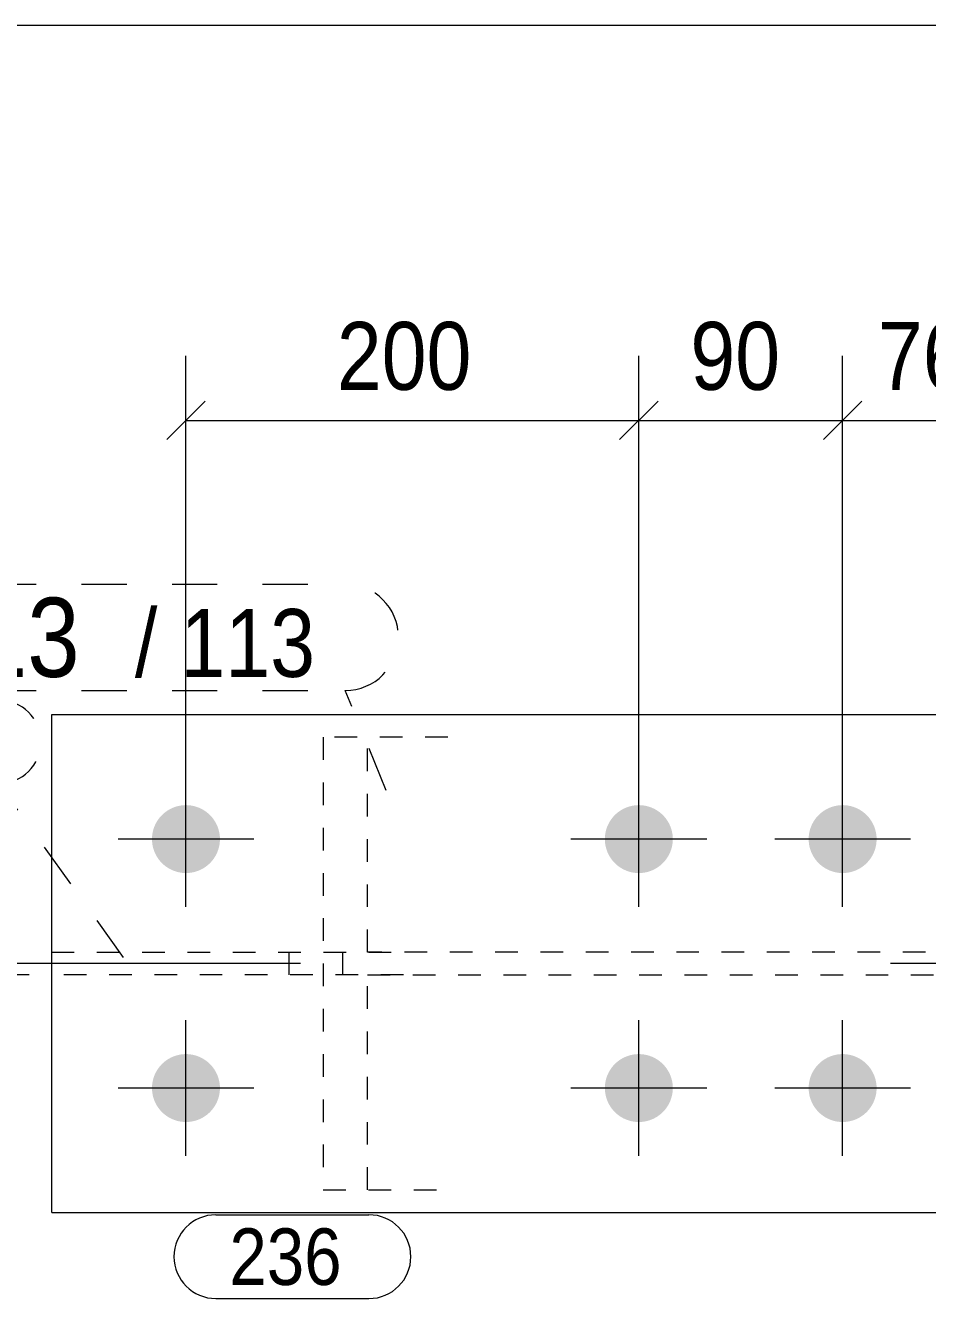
# Model space of a CAD drawing. Header units: millimetres. Extents: x 2 to 579, y 1 to 825.
# Drawn here: x 209.7 to 249.6, y 768.7 to 825 of the extents above; entities that cross this region are included whole.
import ezdxf

# ---------------------------------------------------------------- set-up
doc = ezdxf.new("R2010")
doc.units = ezdxf.units.MM
for name, pattern in [('XKITLINE00', [0]), ('XKITLINE01', [4, 1, -1, 1, -1]), ('XKITLINE02', [4, 2, -2]), ('XKITLINE03', [6, 3, -1, 1, -1])]:
    doc.linetypes.add(name, pattern=pattern)
for name, color, linetype, lineweight in [('Bolt', 3, 'Continuous', 0), ('Dimensions', 7, 'Continuous', 0), ('DrawingSheet', 5, 'Continuous', 0), ('Part', 2, 'Continuous', 0), ('PartMark', 7, 'Continuous', 0)]:
    doc.layers.add(name, color=color, linetype=linetype, lineweight=lineweight)
doc.styles.add('ARIAL', font='ARIAL.TTF')

# ---------------------------------------------------------------- blocks, each defined once
blk = doc.blocks.new('*A100')
at = {"layer": 'Bolt'}
for points in [[(216.797, 787.55), (216.76, 787.552), (216.723, 787.554), (216.687, 787.557), (216.65, 787.561), (216.614, 787.566), (216.577, 787.572), (216.541, 787.579), (216.505, 787.586), (216.469, 787.595), (216.434, 787.604), (216.398, 787.615), (216.363, 787.626), (216.328, 787.638), (216.294, 787.651), (216.26, 787.664), (216.226, 787.679), (216.192, 787.694), (216.159, 787.71), (216.127, 787.727), (216.094, 787.745), (216.063, 787.763), (216.031, 787.783), (216, 787.803), (215.97, 787.824), (215.94, 787.845), (215.911, 787.867), (215.882, 787.89), (215.854, 787.914), (215.826, 787.939), (215.799, 787.964), (215.773, 787.989), (215.747, 788.016), (215.722, 788.043), (215.698, 788.07), (215.674, 788.098), (215.651, 788.127), (215.629, 788.156), (215.607, 788.186), (215.587, 788.217), (215.567, 788.248), (215.547, 788.279), (215.529, 788.311), (215.511, 788.343), (215.494, 788.376), (215.478, 788.409), (215.462, 788.442), (215.448, 788.476), (215.434, 788.51), (215.421, 788.545), (215.409, 788.579), (215.398, 788.615), (215.388, 788.65), (215.379, 788.686), (215.37, 788.721), (215.363, 788.757), (215.356, 788.794), (215.35, 788.83), (215.345, 788.866), (215.341, 788.903), (215.338, 788.94), (215.336, 788.976), (215.334, 789.013), (215.334, 789.05), (215.334, 789.087), (215.336, 789.124), (215.338, 789.16), (215.341, 789.197), (215.345, 789.234), (215.35, 789.27), (215.356, 789.306), (215.363, 789.343), (215.37, 789.379), (215.379, 789.414), (215.388, 789.45), (215.398, 789.485), (215.409, 789.521), (215.421, 789.555), (215.434, 789.59), (215.448, 789.624), (215.462, 789.658), (215.478, 789.691), (215.494, 789.724), (215.511, 789.757), (215.529, 789.789), (215.547, 789.821), (215.567, 789.852), (215.587, 789.883), (215.607, 789.914), (215.629, 789.944), (215.651, 789.973), (215.674, 790.002), (215.698, 790.03), (215.722, 790.057), (215.747, 790.084), (215.773, 790.111), (215.799, 790.136), (215.826, 790.161), (215.854, 790.186), (215.882, 790.21), (215.911, 790.233), (215.94, 790.255), (215.97, 790.276), (216, 790.297), (216.031, 790.317), (216.063, 790.337), (216.094, 790.355), (216.127, 790.373), (216.159, 790.39), (216.192, 790.406), (216.226, 790.421), (216.26, 790.436), (216.294, 790.449), (216.328, 790.462), (216.363, 790.474), (216.398, 790.485), (216.434, 790.496), (216.469, 790.505), (216.505, 790.514), (216.541, 790.521), (216.577, 790.528), (216.614, 790.534), (216.65, 790.539), (216.687, 790.543), (216.723, 790.546), (216.76, 790.548), (216.797, 790.55), (216.834, 790.55), (216.871, 790.55), (216.907, 790.548), (216.944, 790.546), (216.981, 790.543), (217.017, 790.539), (217.054, 790.534), (217.09, 790.528), (217.126, 790.521), (217.162, 790.514), (217.198, 790.505), (217.234, 790.496), (217.269, 790.485), (217.304, 790.474), (217.339, 790.462), (217.374, 790.449), (217.408, 790.436), (217.442, 790.421), (217.475, 790.406), (217.508, 790.39), (217.541, 790.373), (217.573, 790.355), (217.605, 790.337), (217.636, 790.317), (217.667, 790.297), (217.697, 790.276), (217.727, 790.255), (217.757, 790.233), (217.785, 790.21), (217.814, 790.186), (217.841, 790.161), (217.868, 790.136), (217.894, 790.111), (217.92, 790.084), (217.945, 790.057), (217.97, 790.03), (217.993, 790.002), (218.016, 789.973), (218.039, 789.944), (218.06, 789.914), (218.081, 789.883), (218.101, 789.852), (218.12, 789.821), (218.139, 789.789), (218.157, 789.757), (218.174, 789.724), (218.19, 789.691), (218.205, 789.658), (218.22, 789.624), (218.233, 789.59), (218.246, 789.555), (218.258, 789.521), (218.269, 789.485), (218.279, 789.45), (218.289, 789.414), (218.297, 789.379), (218.305, 789.343), (218.312, 789.306), (218.318, 789.27), (218.323, 789.234), (218.327, 789.197), (218.33, 789.16), (218.332, 789.124), (218.333, 789.087), (218.334, 789.05), (218.333, 789.013), (218.332, 788.976), (218.33, 788.94), (218.327, 788.903), (218.323, 788.866), (218.318, 788.83), (218.312, 788.794), (218.305, 788.757), (218.297, 788.721), (218.289, 788.686), (218.279, 788.65), (218.269, 788.615), (218.258, 788.579), (218.246, 788.545), (218.233, 788.51), (218.22, 788.476), (218.205, 788.442), (218.19, 788.409), (218.174, 788.376), (218.157, 788.343), (218.139, 788.311), (218.12, 788.279), (218.101, 788.248), (218.081, 788.217), (218.06, 788.186), (218.039, 788.156), (218.016, 788.127), (217.993, 788.098), (217.97, 788.07), (217.945, 788.043), (217.92, 788.016), (217.894, 787.989), (217.868, 787.964), (217.841, 787.939), (217.814, 787.914), (217.785, 787.89), (217.757, 787.867), (217.727, 787.845), (217.697, 787.824), (217.667, 787.803), (217.636, 787.783), (217.605, 787.763), (217.573, 787.745), (217.541, 787.727), (217.508, 787.71), (217.475, 787.694), (217.442, 787.679), (217.408, 787.664), (217.374, 787.651), (217.339, 787.638), (217.304, 787.626), (217.269, 787.615), (217.234, 787.604), (217.198, 787.595), (217.162, 787.586), (217.126, 787.579), (217.09, 787.572), (217.054, 787.566), (217.017, 787.561), (216.981, 787.557), (216.944, 787.554), (216.907, 787.552), (216.871, 787.55), (216.834, 787.55)], [(236.797, 787.55), (236.76, 787.552), (236.723, 787.554), (236.687, 787.557), (236.65, 787.561), (236.614, 787.566), (236.577, 787.572), (236.541, 787.579), (236.505, 787.586), (236.469, 787.595), (236.434, 787.604), (236.398, 787.615), (236.363, 787.626), (236.328, 787.638), (236.294, 787.651), (236.26, 787.664), (236.226, 787.679), (236.192, 787.694), (236.159, 787.71), (236.127, 787.727), (236.094, 787.745), (236.063, 787.763), (236.031, 787.783), (236, 787.803), (235.97, 787.824), (235.94, 787.845), (235.911, 787.867), (235.882, 787.89), (235.854, 787.914), (235.826, 787.939), (235.799, 787.964), (235.773, 787.989), (235.747, 788.016), (235.722, 788.043), (235.698, 788.07), (235.674, 788.098), (235.651, 788.127), (235.629, 788.156), (235.607, 788.186), (235.587, 788.217), (235.567, 788.248), (235.547, 788.279), (235.529, 788.311), (235.511, 788.343), (235.494, 788.376), (235.478, 788.409), (235.462, 788.442), (235.448, 788.476), (235.434, 788.51), (235.421, 788.545), (235.409, 788.579), (235.398, 788.615), (235.388, 788.65), (235.379, 788.686), (235.37, 788.721), (235.363, 788.757), (235.356, 788.794), (235.35, 788.83), (235.345, 788.866), (235.341, 788.903), (235.338, 788.94), (235.336, 788.976), (235.334, 789.013), (235.334, 789.05), (235.334, 789.087), (235.336, 789.124), (235.338, 789.16), (235.341, 789.197), (235.345, 789.234), (235.35, 789.27), (235.356, 789.306), (235.363, 789.343), (235.37, 789.379), (235.379, 789.414), (235.388, 789.45), (235.398, 789.485), (235.409, 789.521), (235.421, 789.555), (235.434, 789.59), (235.448, 789.624), (235.462, 789.658), (235.478, 789.691), (235.494, 789.724), (235.511, 789.757), (235.529, 789.789), (235.547, 789.821), (235.567, 789.852), (235.587, 789.883), (235.607, 789.914), (235.629, 789.944), (235.651, 789.973), (235.674, 790.002), (235.698, 790.03), (235.722, 790.057), (235.747, 790.084), (235.773, 790.111), (235.799, 790.136), (235.826, 790.161), (235.854, 790.186), (235.882, 790.21), (235.911, 790.233), (235.94, 790.255), (235.97, 790.276), (236, 790.297), (236.031, 790.317), (236.063, 790.337), (236.094, 790.355), (236.127, 790.373), (236.159, 790.39), (236.192, 790.406), (236.226, 790.421), (236.26, 790.436), (236.294, 790.449), (236.328, 790.462), (236.363, 790.474), (236.398, 790.485), (236.434, 790.496), (236.469, 790.505), (236.505, 790.514), (236.541, 790.521), (236.577, 790.528), (236.614, 790.534), (236.65, 790.539), (236.687, 790.543), (236.723, 790.546), (236.76, 790.548), (236.797, 790.55), (236.834, 790.55), (236.871, 790.55), (236.907, 790.548), (236.944, 790.546), (236.981, 790.543), (237.017, 790.539), (237.054, 790.534), (237.09, 790.528), (237.126, 790.521), (237.162, 790.514), (237.198, 790.505), (237.234, 790.496), (237.269, 790.485), (237.304, 790.474), (237.339, 790.462), (237.374, 790.449), (237.408, 790.436), (237.442, 790.421), (237.475, 790.406), (237.508, 790.39), (237.541, 790.373), (237.573, 790.355), (237.605, 790.337), (237.636, 790.317), (237.667, 790.297), (237.697, 790.276), (237.727, 790.255), (237.757, 790.233), (237.785, 790.21), (237.814, 790.186), (237.841, 790.161), (237.868, 790.136), (237.894, 790.111), (237.92, 790.084), (237.945, 790.057), (237.97, 790.03), (237.993, 790.002), (238.016, 789.973), (238.039, 789.944), (238.06, 789.914), (238.081, 789.883), (238.101, 789.852), (238.12, 789.821), (238.139, 789.789), (238.157, 789.757), (238.174, 789.724), (238.19, 789.691), (238.205, 789.658), (238.22, 789.624), (238.233, 789.59), (238.246, 789.555), (238.258, 789.521), (238.269, 789.485), (238.279, 789.45), (238.289, 789.414), (238.297, 789.379), (238.305, 789.343), (238.312, 789.306), (238.318, 789.27), (238.323, 789.234), (238.327, 789.197), (238.33, 789.16), (238.332, 789.124), (238.333, 789.087), (238.334, 789.05), (238.333, 789.013), (238.332, 788.976), (238.33, 788.94), (238.327, 788.903), (238.323, 788.866), (238.318, 788.83), (238.312, 788.794), (238.305, 788.757), (238.297, 788.721), (238.289, 788.686), (238.279, 788.65), (238.269, 788.615), (238.258, 788.579), (238.246, 788.545), (238.233, 788.51), (238.22, 788.476), (238.205, 788.442), (238.19, 788.409), (238.174, 788.376), (238.157, 788.343), (238.139, 788.311), (238.12, 788.279), (238.101, 788.248), (238.081, 788.217), (238.06, 788.186), (238.039, 788.156), (238.016, 788.127), (237.993, 788.098), (237.97, 788.07), (237.945, 788.043), (237.92, 788.016), (237.894, 787.989), (237.868, 787.964), (237.841, 787.939), (237.814, 787.914), (237.785, 787.89), (237.757, 787.867), (237.727, 787.845), (237.697, 787.824), (237.667, 787.803), (237.636, 787.783), (237.605, 787.763), (237.573, 787.745), (237.541, 787.727), (237.508, 787.71), (237.475, 787.694), (237.442, 787.679), (237.408, 787.664), (237.374, 787.651), (237.339, 787.638), (237.304, 787.626), (237.269, 787.615), (237.234, 787.604), (237.198, 787.595), (237.162, 787.586), (237.126, 787.579), (237.09, 787.572), (237.054, 787.566), (237.017, 787.561), (236.981, 787.557), (236.944, 787.554), (236.907, 787.552), (236.871, 787.55), (236.834, 787.55)], [(245.797, 787.55), (245.76, 787.552), (245.723, 787.554), (245.687, 787.557), (245.65, 787.561), (245.614, 787.566), (245.577, 787.572), (245.541, 787.579), (245.505, 787.586), (245.469, 787.595), (245.434, 787.604), (245.398, 787.615), (245.363, 787.626), (245.328, 787.638), (245.294, 787.651), (245.26, 787.664), (245.226, 787.679), (245.192, 787.694), (245.159, 787.71), (245.127, 787.727), (245.094, 787.745), (245.063, 787.763), (245.031, 787.783), (245, 787.803), (244.97, 787.824), (244.94, 787.845), (244.911, 787.867), (244.882, 787.89), (244.854, 787.914), (244.826, 787.939), (244.799, 787.964), (244.773, 787.989), (244.747, 788.016), (244.722, 788.043), (244.698, 788.07), (244.674, 788.098), (244.651, 788.127), (244.629, 788.156), (244.607, 788.186), (244.587, 788.217), (244.567, 788.248), (244.547, 788.279), (244.529, 788.311), (244.511, 788.343), (244.494, 788.376), (244.478, 788.409), (244.462, 788.442), (244.448, 788.476), (244.434, 788.51), (244.421, 788.545), (244.409, 788.579), (244.398, 788.615), (244.388, 788.65), (244.379, 788.686), (244.37, 788.721), (244.363, 788.757), (244.356, 788.794), (244.35, 788.83), (244.345, 788.866), (244.341, 788.903), (244.338, 788.94), (244.336, 788.976), (244.334, 789.013), (244.334, 789.05), (244.334, 789.087), (244.336, 789.124), (244.338, 789.16), (244.341, 789.197), (244.345, 789.234), (244.35, 789.27), (244.356, 789.306), (244.363, 789.343), (244.37, 789.379), (244.379, 789.414), (244.388, 789.45), (244.398, 789.485), (244.409, 789.521), (244.421, 789.555), (244.434, 789.59), (244.448, 789.624), (244.462, 789.658), (244.478, 789.691), (244.494, 789.724), (244.511, 789.757), (244.529, 789.789), (244.547, 789.821), (244.567, 789.852), (244.587, 789.883), (244.607, 789.914), (244.629, 789.944), (244.651, 789.973), (244.674, 790.002), (244.698, 790.03), (244.722, 790.057), (244.747, 790.084), (244.773, 790.111), (244.799, 790.136), (244.826, 790.161), (244.854, 790.186), (244.882, 790.21), (244.911, 790.233), (244.94, 790.255), (244.97, 790.276), (245, 790.297), (245.031, 790.317), (245.063, 790.337), (245.094, 790.355), (245.127, 790.373), (245.159, 790.39), (245.192, 790.406), (245.226, 790.421), (245.26, 790.436), (245.294, 790.449), (245.328, 790.462), (245.363, 790.474), (245.398, 790.485), (245.434, 790.496), (245.469, 790.505), (245.505, 790.514), (245.541, 790.521), (245.577, 790.528), (245.614, 790.534), (245.65, 790.539), (245.687, 790.543), (245.723, 790.546), (245.76, 790.548), (245.797, 790.55), (245.834, 790.55), (245.871, 790.55), (245.907, 790.548), (245.944, 790.546), (245.981, 790.543), (246.017, 790.539), (246.054, 790.534), (246.09, 790.528), (246.126, 790.521), (246.162, 790.514), (246.198, 790.505), (246.234, 790.496), (246.269, 790.485), (246.304, 790.474), (246.339, 790.462), (246.374, 790.449), (246.408, 790.436), (246.442, 790.421), (246.475, 790.406), (246.508, 790.39), (246.541, 790.373), (246.573, 790.355), (246.605, 790.337), (246.636, 790.317), (246.667, 790.297), (246.697, 790.276), (246.727, 790.255), (246.757, 790.233), (246.785, 790.21), (246.814, 790.186), (246.841, 790.161), (246.868, 790.136), (246.894, 790.111), (246.92, 790.084), (246.945, 790.057), (246.97, 790.03), (246.993, 790.002), (247.016, 789.973), (247.039, 789.944), (247.06, 789.914), (247.081, 789.883), (247.101, 789.852), (247.12, 789.821), (247.139, 789.789), (247.157, 789.757), (247.174, 789.724), (247.19, 789.691), (247.205, 789.658), (247.22, 789.624), (247.233, 789.59), (247.246, 789.555), (247.258, 789.521), (247.269, 789.485), (247.279, 789.45), (247.289, 789.414), (247.297, 789.379), (247.305, 789.343), (247.312, 789.306), (247.318, 789.27), (247.323, 789.234), (247.327, 789.197), (247.33, 789.16), (247.332, 789.124), (247.333, 789.087), (247.334, 789.05), (247.333, 789.013), (247.332, 788.976), (247.33, 788.94), (247.327, 788.903), (247.323, 788.866), (247.318, 788.83), (247.312, 788.794), (247.305, 788.757), (247.297, 788.721), (247.289, 788.686), (247.279, 788.65), (247.269, 788.615), (247.258, 788.579), (247.246, 788.545), (247.233, 788.51), (247.22, 788.476), (247.205, 788.442), (247.19, 788.409), (247.174, 788.376), (247.157, 788.343), (247.139, 788.311), (247.12, 788.279), (247.101, 788.248), (247.081, 788.217), (247.06, 788.186), (247.039, 788.156), (247.016, 788.127), (246.993, 788.098), (246.97, 788.07), (246.945, 788.043), (246.92, 788.016), (246.894, 787.989), (246.868, 787.964), (246.841, 787.939), (246.814, 787.914), (246.785, 787.89), (246.757, 787.867), (246.727, 787.845), (246.697, 787.824), (246.667, 787.803), (246.636, 787.783), (246.605, 787.763), (246.573, 787.745), (246.541, 787.727), (246.508, 787.71), (246.475, 787.694), (246.442, 787.679), (246.408, 787.664), (246.374, 787.651), (246.339, 787.638), (246.304, 787.626), (246.269, 787.615), (246.234, 787.604), (246.198, 787.595), (246.162, 787.586), (246.126, 787.579), (246.09, 787.572), (246.054, 787.566), (246.017, 787.561), (245.981, 787.557), (245.944, 787.554), (245.907, 787.552), (245.871, 787.55), (245.834, 787.55)], [(216.797, 776.55), (216.76, 776.552), (216.723, 776.554), (216.687, 776.557), (216.65, 776.561), (216.614, 776.566), (216.577, 776.572), (216.541, 776.579), (216.505, 776.586), (216.469, 776.595), (216.434, 776.604), (216.398, 776.615), (216.363, 776.626), (216.328, 776.638), (216.294, 776.651), (216.26, 776.664), (216.226, 776.679), (216.192, 776.694), (216.159, 776.71), (216.127, 776.727), (216.094, 776.745), (216.063, 776.763), (216.031, 776.783), (216, 776.803), (215.97, 776.824), (215.94, 776.845), (215.911, 776.867), (215.882, 776.89), (215.854, 776.914), (215.826, 776.939), (215.799, 776.964), (215.773, 776.989), (215.747, 777.016), (215.722, 777.043), (215.698, 777.07), (215.674, 777.098), (215.651, 777.127), (215.629, 777.156), (215.607, 777.186), (215.587, 777.217), (215.567, 777.248), (215.547, 777.279), (215.529, 777.311), (215.511, 777.343), (215.494, 777.376), (215.478, 777.409), (215.462, 777.442), (215.448, 777.476), (215.434, 777.51), (215.421, 777.545), (215.409, 777.579), (215.398, 777.615), (215.388, 777.65), (215.379, 777.686), (215.37, 777.721), (215.363, 777.757), (215.356, 777.794), (215.35, 777.83), (215.345, 777.866), (215.341, 777.903), (215.338, 777.94), (215.336, 777.976), (215.334, 778.013), (215.334, 778.05), (215.334, 778.087), (215.336, 778.124), (215.338, 778.16), (215.341, 778.197), (215.345, 778.234), (215.35, 778.27), (215.356, 778.306), (215.363, 778.343), (215.37, 778.379), (215.379, 778.414), (215.388, 778.45), (215.398, 778.485), (215.409, 778.521), (215.421, 778.555), (215.434, 778.59), (215.448, 778.624), (215.462, 778.658), (215.478, 778.691), (215.494, 778.724), (215.511, 778.757), (215.529, 778.789), (215.547, 778.821), (215.567, 778.852), (215.587, 778.883), (215.607, 778.914), (215.629, 778.944), (215.651, 778.973), (215.674, 779.002), (215.698, 779.03), (215.722, 779.057), (215.747, 779.084), (215.773, 779.111), (215.799, 779.136), (215.826, 779.161), (215.854, 779.186), (215.882, 779.21), (215.911, 779.233), (215.94, 779.255), (215.97, 779.276), (216, 779.297), (216.031, 779.317), (216.063, 779.337), (216.094, 779.355), (216.127, 779.373), (216.159, 779.39), (216.192, 779.406), (216.226, 779.421), (216.26, 779.436), (216.294, 779.449), (216.328, 779.462), (216.363, 779.474), (216.398, 779.485), (216.434, 779.496), (216.469, 779.505), (216.505, 779.514), (216.541, 779.521), (216.577, 779.528), (216.614, 779.534), (216.65, 779.539), (216.687, 779.543), (216.723, 779.546), (216.76, 779.548), (216.797, 779.55), (216.834, 779.55), (216.871, 779.55), (216.907, 779.548), (216.944, 779.546), (216.981, 779.543), (217.017, 779.539), (217.054, 779.534), (217.09, 779.528), (217.126, 779.521), (217.162, 779.514), (217.198, 779.505), (217.234, 779.496), (217.269, 779.485), (217.304, 779.474), (217.339, 779.462), (217.374, 779.449), (217.408, 779.436), (217.442, 779.421), (217.475, 779.406), (217.508, 779.39), (217.541, 779.373), (217.573, 779.355), (217.605, 779.337), (217.636, 779.317), (217.667, 779.297), (217.697, 779.276), (217.727, 779.255), (217.757, 779.233), (217.785, 779.21), (217.814, 779.186), (217.841, 779.161), (217.868, 779.136), (217.894, 779.111), (217.92, 779.084), (217.945, 779.057), (217.97, 779.03), (217.993, 779.002), (218.016, 778.973), (218.039, 778.944), (218.06, 778.914), (218.081, 778.883), (218.101, 778.852), (218.12, 778.821), (218.139, 778.789), (218.157, 778.757), (218.174, 778.724), (218.19, 778.691), (218.205, 778.658), (218.22, 778.624), (218.233, 778.59), (218.246, 778.555), (218.258, 778.521), (218.269, 778.485), (218.279, 778.45), (218.289, 778.414), (218.297, 778.379), (218.305, 778.343), (218.312, 778.306), (218.318, 778.27), (218.323, 778.234), (218.327, 778.197), (218.33, 778.16), (218.332, 778.124), (218.333, 778.087), (218.334, 778.05), (218.333, 778.013), (218.332, 777.976), (218.33, 777.94), (218.327, 777.903), (218.323, 777.866), (218.318, 777.83), (218.312, 777.794), (218.305, 777.757), (218.297, 777.721), (218.289, 777.686), (218.279, 777.65), (218.269, 777.615), (218.258, 777.579), (218.246, 777.545), (218.233, 777.51), (218.22, 777.476), (218.205, 777.442), (218.19, 777.409), (218.174, 777.376), (218.157, 777.343), (218.139, 777.311), (218.12, 777.279), (218.101, 777.248), (218.081, 777.217), (218.06, 777.186), (218.039, 777.156), (218.016, 777.127), (217.993, 777.098), (217.97, 777.07), (217.945, 777.043), (217.92, 777.016), (217.894, 776.989), (217.868, 776.964), (217.841, 776.939), (217.814, 776.914), (217.785, 776.89), (217.757, 776.867), (217.727, 776.845), (217.697, 776.824), (217.667, 776.803), (217.636, 776.783), (217.605, 776.763), (217.573, 776.745), (217.541, 776.727), (217.508, 776.71), (217.475, 776.694), (217.442, 776.679), (217.408, 776.664), (217.374, 776.651), (217.339, 776.638), (217.304, 776.626), (217.269, 776.615), (217.234, 776.604), (217.198, 776.595), (217.162, 776.586), (217.126, 776.579), (217.09, 776.572), (217.054, 776.566), (217.017, 776.561), (216.981, 776.557), (216.944, 776.554), (216.907, 776.552), (216.871, 776.55), (216.834, 776.55)], [(236.797, 776.55), (236.76, 776.552), (236.723, 776.554), (236.687, 776.557), (236.65, 776.561), (236.614, 776.566), (236.577, 776.572), (236.541, 776.579), (236.505, 776.586), (236.469, 776.595), (236.434, 776.604), (236.398, 776.615), (236.363, 776.626), (236.328, 776.638), (236.294, 776.651), (236.26, 776.664), (236.226, 776.679), (236.192, 776.694), (236.159, 776.71), (236.127, 776.727), (236.094, 776.745), (236.063, 776.763), (236.031, 776.783), (236, 776.803), (235.97, 776.824), (235.94, 776.845), (235.911, 776.867), (235.882, 776.89), (235.854, 776.914), (235.826, 776.939), (235.799, 776.964), (235.773, 776.989), (235.747, 777.016), (235.722, 777.043), (235.698, 777.07), (235.674, 777.098), (235.651, 777.127), (235.629, 777.156), (235.607, 777.186), (235.587, 777.217), (235.567, 777.248), (235.547, 777.279), (235.529, 777.311), (235.511, 777.343), (235.494, 777.376), (235.478, 777.409), (235.462, 777.442), (235.448, 777.476), (235.434, 777.51), (235.421, 777.545), (235.409, 777.579), (235.398, 777.615), (235.388, 777.65), (235.379, 777.686), (235.37, 777.721), (235.363, 777.757), (235.356, 777.794), (235.35, 777.83), (235.345, 777.866), (235.341, 777.903), (235.338, 777.94), (235.336, 777.976), (235.334, 778.013), (235.334, 778.05), (235.334, 778.087), (235.336, 778.124), (235.338, 778.16), (235.341, 778.197), (235.345, 778.234), (235.35, 778.27), (235.356, 778.306), (235.363, 778.343), (235.37, 778.379), (235.379, 778.414), (235.388, 778.45), (235.398, 778.485), (235.409, 778.521), (235.421, 778.555), (235.434, 778.59), (235.448, 778.624), (235.462, 778.658), (235.478, 778.691), (235.494, 778.724), (235.511, 778.757), (235.529, 778.789), (235.547, 778.821), (235.567, 778.852), (235.587, 778.883), (235.607, 778.914), (235.629, 778.944), (235.651, 778.973), (235.674, 779.002), (235.698, 779.03), (235.722, 779.057), (235.747, 779.084), (235.773, 779.111), (235.799, 779.136), (235.826, 779.161), (235.854, 779.186), (235.882, 779.21), (235.911, 779.233), (235.94, 779.255), (235.97, 779.276), (236, 779.297), (236.031, 779.317), (236.063, 779.337), (236.094, 779.355), (236.127, 779.373), (236.159, 779.39), (236.192, 779.406), (236.226, 779.421), (236.26, 779.436), (236.294, 779.449), (236.328, 779.462), (236.363, 779.474), (236.398, 779.485), (236.434, 779.496), (236.469, 779.505), (236.505, 779.514), (236.541, 779.521), (236.577, 779.528), (236.614, 779.534), (236.65, 779.539), (236.687, 779.543), (236.723, 779.546), (236.76, 779.548), (236.797, 779.55), (236.834, 779.55), (236.871, 779.55), (236.907, 779.548), (236.944, 779.546), (236.981, 779.543), (237.017, 779.539), (237.054, 779.534), (237.09, 779.528), (237.126, 779.521), (237.162, 779.514), (237.198, 779.505), (237.234, 779.496), (237.269, 779.485), (237.304, 779.474), (237.339, 779.462), (237.374, 779.449), (237.408, 779.436), (237.442, 779.421), (237.475, 779.406), (237.508, 779.39), (237.541, 779.373), (237.573, 779.355), (237.605, 779.337), (237.636, 779.317), (237.667, 779.297), (237.697, 779.276), (237.727, 779.255), (237.757, 779.233), (237.785, 779.21), (237.814, 779.186), (237.841, 779.161), (237.868, 779.136), (237.894, 779.111), (237.92, 779.084), (237.945, 779.057), (237.97, 779.03), (237.993, 779.002), (238.016, 778.973), (238.039, 778.944), (238.06, 778.914), (238.081, 778.883), (238.101, 778.852), (238.12, 778.821), (238.139, 778.789), (238.157, 778.757), (238.174, 778.724), (238.19, 778.691), (238.205, 778.658), (238.22, 778.624), (238.233, 778.59), (238.246, 778.555), (238.258, 778.521), (238.269, 778.485), (238.279, 778.45), (238.289, 778.414), (238.297, 778.379), (238.305, 778.343), (238.312, 778.306), (238.318, 778.27), (238.323, 778.234), (238.327, 778.197), (238.33, 778.16), (238.332, 778.124), (238.333, 778.087), (238.334, 778.05), (238.333, 778.013), (238.332, 777.976), (238.33, 777.94), (238.327, 777.903), (238.323, 777.866), (238.318, 777.83), (238.312, 777.794), (238.305, 777.757), (238.297, 777.721), (238.289, 777.686), (238.279, 777.65), (238.269, 777.615), (238.258, 777.579), (238.246, 777.545), (238.233, 777.51), (238.22, 777.476), (238.205, 777.442), (238.19, 777.409), (238.174, 777.376), (238.157, 777.343), (238.139, 777.311), (238.12, 777.279), (238.101, 777.248), (238.081, 777.217), (238.06, 777.186), (238.039, 777.156), (238.016, 777.127), (237.993, 777.098), (237.97, 777.07), (237.945, 777.043), (237.92, 777.016), (237.894, 776.989), (237.868, 776.964), (237.841, 776.939), (237.814, 776.914), (237.785, 776.89), (237.757, 776.867), (237.727, 776.845), (237.697, 776.824), (237.667, 776.803), (237.636, 776.783), (237.605, 776.763), (237.573, 776.745), (237.541, 776.727), (237.508, 776.71), (237.475, 776.694), (237.442, 776.679), (237.408, 776.664), (237.374, 776.651), (237.339, 776.638), (237.304, 776.626), (237.269, 776.615), (237.234, 776.604), (237.198, 776.595), (237.162, 776.586), (237.126, 776.579), (237.09, 776.572), (237.054, 776.566), (237.017, 776.561), (236.981, 776.557), (236.944, 776.554), (236.907, 776.552), (236.871, 776.55), (236.834, 776.55)], [(245.797, 776.55), (245.76, 776.552), (245.723, 776.554), (245.687, 776.557), (245.65, 776.561), (245.614, 776.566), (245.577, 776.572), (245.541, 776.579), (245.505, 776.586), (245.469, 776.595), (245.434, 776.604), (245.398, 776.615), (245.363, 776.626), (245.328, 776.638), (245.294, 776.651), (245.26, 776.664), (245.226, 776.679), (245.192, 776.694), (245.159, 776.71), (245.127, 776.727), (245.094, 776.745), (245.063, 776.763), (245.031, 776.783), (245, 776.803), (244.97, 776.824), (244.94, 776.845), (244.911, 776.867), (244.882, 776.89), (244.854, 776.914), (244.826, 776.939), (244.799, 776.964), (244.773, 776.989), (244.747, 777.016), (244.722, 777.043), (244.698, 777.07), (244.674, 777.098), (244.651, 777.127), (244.629, 777.156), (244.607, 777.186), (244.587, 777.217), (244.567, 777.248), (244.547, 777.279), (244.529, 777.311), (244.511, 777.343), (244.494, 777.376), (244.478, 777.409), (244.462, 777.442), (244.448, 777.476), (244.434, 777.51), (244.421, 777.545), (244.409, 777.579), (244.398, 777.615), (244.388, 777.65), (244.379, 777.686), (244.37, 777.721), (244.363, 777.757), (244.356, 777.794), (244.35, 777.83), (244.345, 777.866), (244.341, 777.903), (244.338, 777.94), (244.336, 777.976), (244.334, 778.013), (244.334, 778.05), (244.334, 778.087), (244.336, 778.124), (244.338, 778.16), (244.341, 778.197), (244.345, 778.234), (244.35, 778.27), (244.356, 778.306), (244.363, 778.343), (244.37, 778.379), (244.379, 778.414), (244.388, 778.45), (244.398, 778.485), (244.409, 778.521), (244.421, 778.555), (244.434, 778.59), (244.448, 778.624), (244.462, 778.658), (244.478, 778.691), (244.494, 778.724), (244.511, 778.757), (244.529, 778.789), (244.547, 778.821), (244.567, 778.852), (244.587, 778.883), (244.607, 778.914), (244.629, 778.944), (244.651, 778.973), (244.674, 779.002), (244.698, 779.03), (244.722, 779.057), (244.747, 779.084), (244.773, 779.111), (244.799, 779.136), (244.826, 779.161), (244.854, 779.186), (244.882, 779.21), (244.911, 779.233), (244.94, 779.255), (244.97, 779.276), (245, 779.297), (245.031, 779.317), (245.063, 779.337), (245.094, 779.355), (245.127, 779.373), (245.159, 779.39), (245.192, 779.406), (245.226, 779.421), (245.26, 779.436), (245.294, 779.449), (245.328, 779.462), (245.363, 779.474), (245.398, 779.485), (245.434, 779.496), (245.469, 779.505), (245.505, 779.514), (245.541, 779.521), (245.577, 779.528), (245.614, 779.534), (245.65, 779.539), (245.687, 779.543), (245.723, 779.546), (245.76, 779.548), (245.797, 779.55), (245.834, 779.55), (245.871, 779.55), (245.907, 779.548), (245.944, 779.546), (245.981, 779.543), (246.017, 779.539), (246.054, 779.534), (246.09, 779.528), (246.126, 779.521), (246.162, 779.514), (246.198, 779.505), (246.234, 779.496), (246.269, 779.485), (246.304, 779.474), (246.339, 779.462), (246.374, 779.449), (246.408, 779.436), (246.442, 779.421), (246.475, 779.406), (246.508, 779.39), (246.541, 779.373), (246.573, 779.355), (246.605, 779.337), (246.636, 779.317), (246.667, 779.297), (246.697, 779.276), (246.727, 779.255), (246.757, 779.233), (246.785, 779.21), (246.814, 779.186), (246.841, 779.161), (246.868, 779.136), (246.894, 779.111), (246.92, 779.084), (246.945, 779.057), (246.97, 779.03), (246.993, 779.002), (247.016, 778.973), (247.039, 778.944), (247.06, 778.914), (247.081, 778.883), (247.101, 778.852), (247.12, 778.821), (247.139, 778.789), (247.157, 778.757), (247.174, 778.724), (247.19, 778.691), (247.205, 778.658), (247.22, 778.624), (247.233, 778.59), (247.246, 778.555), (247.258, 778.521), (247.269, 778.485), (247.279, 778.45), (247.289, 778.414), (247.297, 778.379), (247.305, 778.343), (247.312, 778.306), (247.318, 778.27), (247.323, 778.234), (247.327, 778.197), (247.33, 778.16), (247.332, 778.124), (247.333, 778.087), (247.334, 778.05), (247.333, 778.013), (247.332, 777.976), (247.33, 777.94), (247.327, 777.903), (247.323, 777.866), (247.318, 777.83), (247.312, 777.794), (247.305, 777.757), (247.297, 777.721), (247.289, 777.686), (247.279, 777.65), (247.269, 777.615), (247.258, 777.579), (247.246, 777.545), (247.233, 777.51), (247.22, 777.476), (247.205, 777.442), (247.19, 777.409), (247.174, 777.376), (247.157, 777.343), (247.139, 777.311), (247.12, 777.279), (247.101, 777.248), (247.081, 777.217), (247.06, 777.186), (247.039, 777.156), (247.016, 777.127), (246.993, 777.098), (246.97, 777.07), (246.945, 777.043), (246.92, 777.016), (246.894, 776.989), (246.868, 776.964), (246.841, 776.939), (246.814, 776.914), (246.785, 776.89), (246.757, 776.867), (246.727, 776.845), (246.697, 776.824), (246.667, 776.803), (246.636, 776.783), (246.605, 776.763), (246.573, 776.745), (246.541, 776.727), (246.508, 776.71), (246.475, 776.694), (246.442, 776.679), (246.408, 776.664), (246.374, 776.651), (246.339, 776.638), (246.304, 776.626), (246.269, 776.615), (246.234, 776.604), (246.198, 776.595), (246.162, 776.586), (246.126, 776.579), (246.09, 776.572), (246.054, 776.566), (246.017, 776.561), (245.981, 776.557), (245.944, 776.554), (245.907, 776.552), (245.871, 776.55), (245.834, 776.55)]]:
    blk.add_hatch(color=3, dxfattribs=at).paths.add_polyline_path(points, flags=17)
at = {"layer": 'Bolt', "color": 3, "linetype": 'XKITLINE00', "lineweight": 0}
for p, q in [((216.834, 786.05), (216.834, 792.05)), ((236.834, 786.05), (236.834, 792.05)), ((245.834, 786.05), (245.834, 792.05)), ((219.834, 789.05), (213.834, 789.05)), ((239.834, 789.05), (233.834, 789.05)), ((248.834, 789.05), (242.834, 789.05)), ((216.834, 775.05), (216.834, 781.05)), ((236.834, 775.05), (236.834, 781.05)), ((245.834, 775.05), (245.834, 781.05)), ((219.834, 778.05), (213.834, 778.05)), ((239.834, 778.05), (233.834, 778.05)), ((248.834, 778.05), (242.834, 778.05))]:
    blk.add_line(p, q, dxfattribs=at)
blk = doc.blocks.new('*A103')
at = {"layer": 'Part', "color": 2, "linetype": 'XKITLINE00', "lineweight": 0}
for p, q in [((210.903, 772.55), (210.903, 794.55)), ((210.903, 794.55), (352.806, 794.55)), ((210.903, 772.55), (352.806, 772.55))]:
    blk.add_line(p, q, dxfattribs=at)
blk = doc.blocks.new('*A104')
at = {"layer": 'Part'}
blk.add_hatch(color=2, dxfattribs=at).paths.add_polyline_path([(280.752, 784.95), (282.352, 784.95), (281.552, 783.55)], flags=17)
at = {"layer": 'Part', "color": 7, "linetype": 'XKITLINE01', "lineweight": 0}
for p, q in [((228.392, 793.55), (222.898, 793.55)), ((222.898, 793.55), (222.898, 773.55)), ((224.851, 784.05), (224.851, 793.55)), ((281.949, 784.05), (281.949, 793.55)), ((281.949, 793.55), (287.442, 793.55)), ((283.902, 773.55), (283.902, 793.55)), ((285.49, 784.05), (224.851, 784.05)), ((224.851, 773.55), (224.851, 783.05)), ((224.851, 783.05), (285.49, 783.05)), ((281.949, 783.05), (281.949, 773.55)), ((222.898, 773.55), (228.392, 773.55)), ((281.949, 773.55), (287.442, 773.55))]:
    blk.add_line(p, q, dxfattribs=at)
at = {"layer": 'Part', "color": 2, "linetype": 'XKITLINE00', "lineweight": 0}
for p, q in [((281.552, 783.55), (280.752, 784.95)), ((280.752, 784.95), (282.352, 784.95)), ((282.352, 784.95), (281.552, 783.55))]:
    blk.add_line(p, q, dxfattribs=at)
at = {"layer": 'Part', "color": 7, "linetype": 'XKITLINE03', "lineweight": 0}
blk.add_line((256.941, 783.55), (247.671, 783.55), dxfattribs=at)
at = {"layer": 'Part', "color": 2, "linetype": 'XKITLINE00', "lineweight": 0}
blk.add_circle((281.552, 784.45), 1, dxfattribs=at)
blk = doc.blocks.new('*A106')
at = {"layer": 'Part', "color": 7, "linetype": 'XKITLINE01', "lineweight": 0}
for p, q in [((210.903, 784.05), (226.439, 784.05)), ((210.903, 783.05), (210.903, 784.05)), ((221.398, 783.05), (221.398, 784.05)), ((223.758, 783.05), (223.758, 784.05)), ((226.439, 783.05), (210.903, 783.05))]:
    blk.add_line(p, q, dxfattribs=at)
blk = doc.blocks.new('*A119')
at = {"layer": 'DrawingSheet', "color": 5, "linetype": 'XKITLINE00', "lineweight": 0}
blk.add_line((579, 825), (5, 825), dxfattribs=at)
blk = doc.blocks.new('*A262')
at = {"layer": 'Dimensions', "color": 7, "linetype": 'XKITLINE00', "lineweight": 0}
for p, q in [((184.551, 784.399), (186.249, 782.701)), ((184.551, 783.899), (186.249, 782.201)), ((221.898, 783.55), (182.55, 783.55)), ((209.903, 783.05), (182.55, 783.05)), ((185.4, 783.05), (185.4, 783.55))]:
    blk.add_line(p, q, dxfattribs=at)
at = {"layer": 'Dimensions', "color": 3}
for p in [(185.4, 783.55), (185.4, 783.05)]:
    blk.add_point(p, dxfattribs=at)
at = {"layer": 'Dimensions', "color": 3, "style": 'ARIAL', "width": 0.85}
blk.add_text('5', height=3, rotation=90.0002, dxfattribs=at).set_placement((184.05, 782.187))
blk = doc.blocks.new('*A263')
at = {"layer": 'Dimensions', "color": 7, "linetype": 'XKITLINE00', "lineweight": 0}
for p, q in [((216.834, 790.05), (216.834, 810.4)), ((236.834, 790.05), (236.834, 810.4)), ((217.682, 808.399), (215.985, 806.701)), ((237.682, 808.399), (235.985, 806.701)), ((216.834, 807.55), (236.834, 807.55))]:
    blk.add_line(p, q, dxfattribs=at)
at = {"layer": 'Dimensions', "color": 3}
for p in [(216.834, 807.55), (236.834, 807.55)]:
    blk.add_point(p, dxfattribs=at)
at = {"layer": 'Dimensions', "color": 3, "style": 'ARIAL', "width": 0.85}
blk.add_text('200', height=3, dxfattribs=at).set_placement((223.496, 808.9))
blk = doc.blocks.new('*A264')
at = {"layer": 'Dimensions', "color": 7, "linetype": 'XKITLINE00', "lineweight": 0}
for p, q in [((236.834, 790.05), (236.834, 810.4)), ((245.834, 790.05), (245.834, 810.4)), ((237.682, 808.399), (235.985, 806.701)), ((246.682, 808.399), (244.985, 806.701)), ((236.834, 807.55), (245.834, 807.55))]:
    blk.add_line(p, q, dxfattribs=at)
at = {"layer": 'Dimensions', "color": 3}
for p in [(236.834, 807.55), (245.834, 807.55)]:
    blk.add_point(p, dxfattribs=at)
at = {"layer": 'Dimensions', "color": 3, "style": 'ARIAL', "width": 0.85}
blk.add_text('90', height=3, dxfattribs=at).set_placement((239.109, 808.9))
blk = doc.blocks.new('*A265')
at = {"layer": 'Dimensions', "color": 7, "linetype": 'XKITLINE00', "lineweight": 0}
for p, q in [((245.834, 790.05), (245.834, 810.4)), ((253.4, 785.05), (253.4, 810.4)), ((246.682, 808.399), (244.985, 806.701)), ((254.249, 808.399), (252.551, 806.701)), ((245.834, 807.55), (253.4, 807.55))]:
    blk.add_line(p, q, dxfattribs=at)
at = {"layer": 'Dimensions', "color": 3}
for p in [(245.834, 807.55), (253.4, 807.55)]:
    blk.add_point(p, dxfattribs=at)
at = {"layer": 'Dimensions', "color": 3, "style": 'ARIAL', "width": 0.85}
blk.add_text('76', height=3, dxfattribs=at).set_placement((247.392, 808.9))
blk = doc.blocks.new('*A276')
at = {"layer": 'PartMark', "color": 7, "linetype": 'XKITLINE02', "lineweight": 0}
for p, q in [((201.811, 795.197), (208.574, 795.197)), ((201.811, 791.497), (208.574, 791.497)), ((214.074, 783.821), (208.574, 791.497))]:
    blk.add_line(p, q, dxfattribs=at)
for centre, start, end in [((201.811, 793.347), 90, 270), ((208.574, 793.347), 270, 90)]:
    blk.add_arc(centre, 1.85, start, end, dxfattribs=at)
at = {"layer": 'PartMark', "color": 3, "style": 'ARIAL', "width": 0.85}
blk.add_text('386', height=2.5, dxfattribs=at).set_placement((202.411, 792.097))
blk = doc.blocks.new('*A278')
at = {"layer": 'PartMark', "color": 7, "linetype": 'XKITLINE02', "lineweight": 0}
for p, q in [((200.219, 800.316), (223.868, 800.316)), ((200.219, 795.616), (223.868, 795.616)), ((225.679, 791.204), (223.868, 795.616))]:
    blk.add_line(p, q, dxfattribs=at)
for centre, start, end in [((200.219, 797.966), 90, 270), ((223.868, 797.966), 270, 90)]:
    blk.add_arc(centre, 2.35, start, end, dxfattribs=at)
at = {"layer": 'PartMark', "color": 1, "style": 'ARIAL', "width": 0.85}
blk.add_text('1-C13', height=3.5, dxfattribs=at).set_placement((200.819, 796.216))
at = {"layer": 'PartMark', "color": 3, "style": 'ARIAL', "width": 0.85}
for s, p in [('/', (214.58, 796.216)), ('113', (216.592, 796.216))]:
    blk.add_text(s, height=3, dxfattribs=at).set_placement(p)
blk = doc.blocks.new('*A279')
at = {"layer": 'PartMark', "color": 7, "linetype": 'XKITLINE00', "lineweight": 0}
for p, q in [((218.153, 772.45), (224.916, 772.45)), ((218.153, 768.75), (224.916, 768.75))]:
    blk.add_line(p, q, dxfattribs=at)
for centre, start, end in [((218.153, 770.6), 90, 270), ((224.916, 770.6), 270, 90)]:
    blk.add_arc(centre, 1.85, start, end, dxfattribs=at)
at = {"layer": 'PartMark', "color": 3, "style": 'ARIAL', "width": 0.85}
blk.add_text('236', height=2.5, dxfattribs=at).set_placement((218.753, 769.35))

msp = doc.modelspace()

# ---------------------------------------------------------------- block references
at = {"lineweight": 0}
for name in ['*A119', '*A263', '*A264', '*A265', '*A278', '*A276', '*A103', '*A100', '*A262', '*A106', '*A279']:
    msp.add_blockref(name, (0, 0), dxfattribs=at)
at = {"layer": 'Part', "lineweight": 0}
msp.add_blockref('*A104', (0, 0), dxfattribs=at)

doc.saveas('drawing.dxf')
